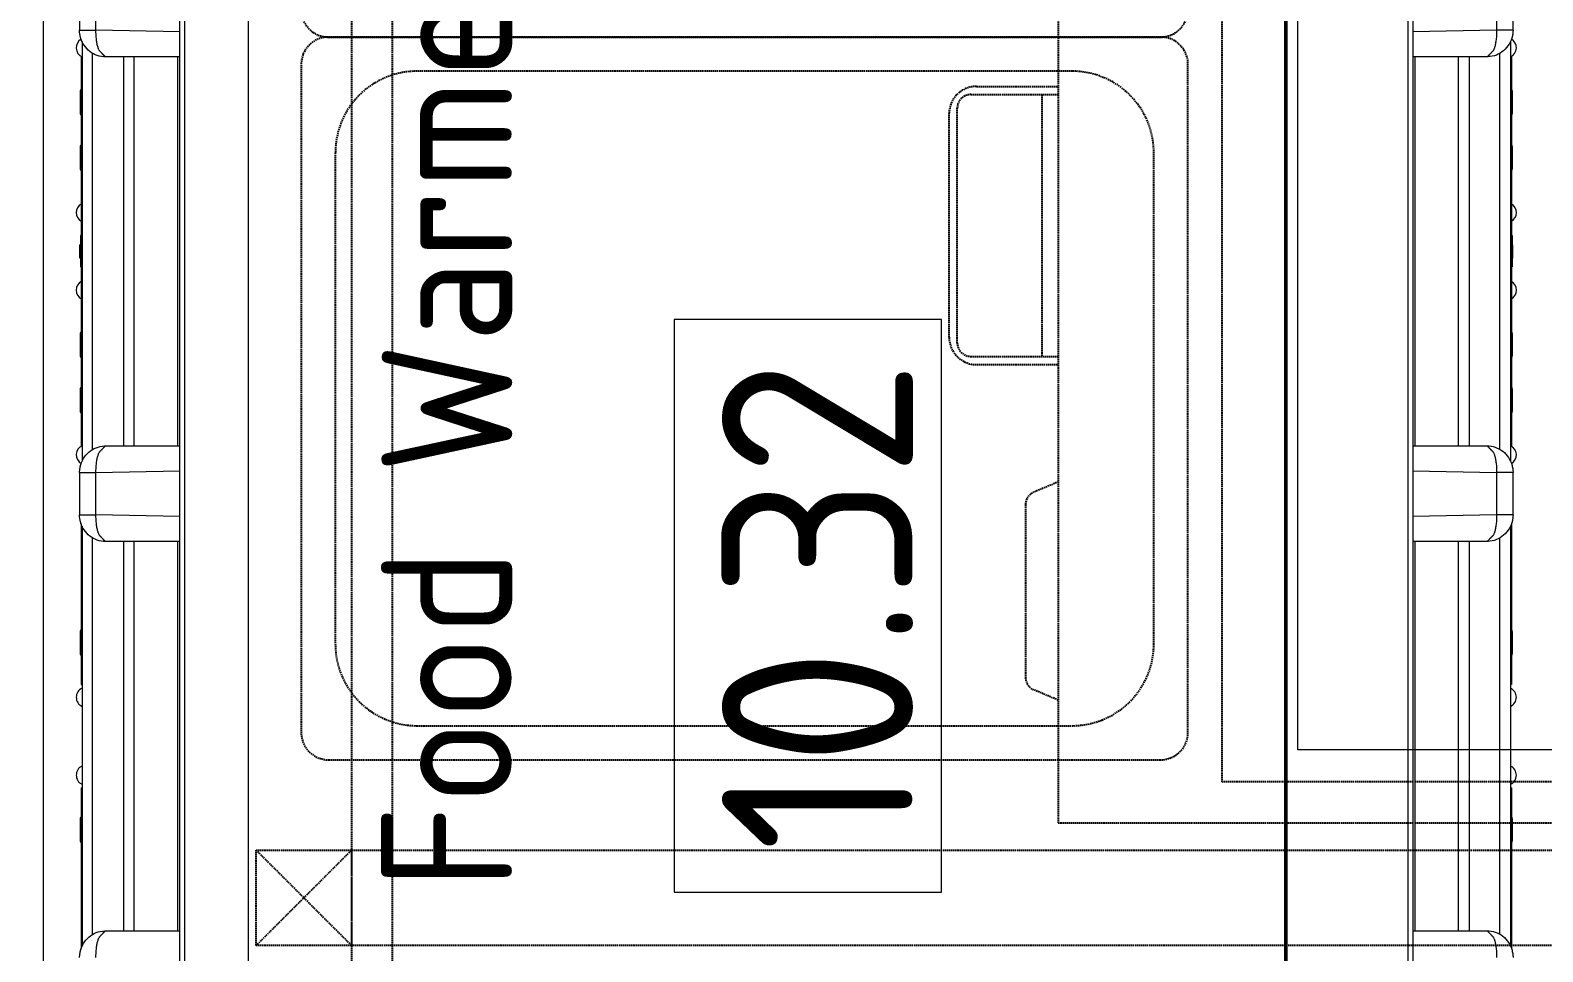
# Model space of a CAD drawing. Header units: inches. Extents: x 15 to 18199, y 5 to 12862.
# Drawn here: x 3210 to 3765, y 5942 to 6279 of the extents above; entities that cross this region are included whole.
import ezdxf
from ezdxf.enums import TextEntityAlignment as Align

# ---------------------------------------------------------------- set-up
doc = ezdxf.new("R2010")
doc.units = ezdxf.units.IN
doc.header["$MEASUREMENT"] = 0
doc.linetypes.add('GESTRICHELT', pattern=[0.75, 0.5, -0.25])
for name, color, linetype, lineweight in [('200', 7, 'Continuous', 13), ('230', 250, 'GESTRICHELT', 25), ('260G', 250, 'Continuous', 13), ('410P', 4, 'Continuous', 13), ('410PA', 4, 'Continuous', 13), ('hatch', 252, 'Continuous', 5), ('Visible Edges(ISO)', 7, 'Continuous', 50)]:
    doc.layers.add(name, color=color, linetype=linetype, lineweight=lineweight)
doc.styles.add('ISO8', font='isocp.shx')

# ---------------------------------------------------------------- blocks, each defined once
blk = doc.blocks.new('A$C6F7964C0')
at = {"layer": '230', "flags": 128}
blk.add_lwpolyline([(0, 315), (0, 10, 0.414214), (10, 0), (255, 0, 0.414214), (265, 10), (265, 315, 0.414214), (255, 325), (10, 325, 0.414214)], format="xyb", close=True, dxfattribs=at)
at = {"layer": '230'}
blk.add_lwpolyline([(12.5, 42.5, 0.414214), (42.5, 12.5), (222.5, 12.5, 0.414214), (252.5, 42.5), (252.5, 282.5, 0.414214), (222.5, 312.5), (42.5, 312.5, 0.414214), (12.5, 282.5)], format="xyb", close=True, dxfattribs=at)
blk = doc.blocks.new('A$C16B12D2C')
at = {"layer": '230', "flags": 128}
blk.add_lwpolyline([(0, 315), (0, 10, 0.414214), (10, 0), (166, 0, 0.414214), (176, 10), (176, 315, 0.414214), (166, 325), (10, 325, 0.414214)], format="xyb", close=True, dxfattribs=at)
at = {"layer": '230'}
blk.add_lwpolyline([(12.5, 42.5, 0.414214), (42.5, 12.5), (133.5, 12.5, 0.414214), (163.5, 42.5), (163.5, 282.5, 0.414214), (133.5, 312.5), (42.5, 312.5, 0.414214), (12.5, 282.5)], format="xyb", close=True, dxfattribs=at)
blk = doc.blocks.new('POS-G-A')
at = {"layer": '410P'}
blk.add_lwpolyline([(-105, -49), (-105, 49), (105, 49), (105, -49)], close=True, dxfattribs=at)
at = {"layer": '410P', "color": 3, "style": 'ISO8'}
blk.add_attdef('POS', text='', height=70, dxfattribs=at).set_placement((0, 0), align=Align.MIDDLE_CENTER)
at = {"layer": '410PA', "color": 4, "style": 'ISO8'}
blk.add_attdef('ARTIKELNUMMER', text='', height=50, dxfattribs=at).set_placement((0, -119), align=Align.CENTER)
blk = doc.blocks.new('A$C3F0045C2')
at = {"layer": '260G'}
for p, q in [((366.9, 525.84), (314.35, 525.84)), ((469.18, 525.51), (315.17, 525.51)), ((319.49, 521.63), (464.85, 521.63)), ((351.19, 525.87), (351.09, 525.87)), ((351.09, 525.84), (351.09, 525.87)), ((351.19, 525.87), (351.19, 525.84)), ((357.15, 525.87), (351.19, 525.87)), ((353.77, 526.13), (362.03, 526.13)), ((357.15, 525.87), (357.15, 525.84)), ((358.22, 525.87), (357.15, 525.87)), ((358.22, 525.87), (358.22, 525.84)), ((364.6, 525.87), (358.22, 525.87)), ((364.6, 525.87), (364.6, 525.84)), ((364.7, 525.87), (364.6, 525.87)), ((364.7, 525.84), (364.7, 525.87)), ((366.9, 525.84), (366.9, 525.51)), ((373.25, 525.84), (366.9, 525.84)), ((373.25, 525.84), (373.25, 525.51)), ((411.12, 525.84), (411.12, 525.51)), ((417.47, 525.84), (411.12, 525.84)), ((417.47, 525.84), (417.47, 525.51)), ((470, 525.84), (417.47, 525.84)), ((420.31, 525.87), (419.67, 525.87)), ((419.67, 525.84), (419.67, 525.87)), ((420.31, 525.87), (420.31, 525.84)), ((422.21, 525.87), (420.31, 525.87)), ((422.21, 525.87), (422.21, 525.84)), ((422.43, 525.87), (422.21, 525.87)), ((422.35, 526.13), (430.61, 526.13)), ((422.43, 525.87), (422.84, 525.87)), ((422.85, 525.87), (422.84, 525.87)), ((422.85, 525.87), (422.85, 525.84)), ((423.48, 525.87), (422.85, 525.87)), ((423.48, 525.87), (423.48, 525.84)), ((429.47, 525.87), (423.48, 525.87)), ((429.47, 525.87), (429.47, 525.84)), ((430.11, 525.87), (429.47, 525.87)), ((430.11, 525.87), (430.52, 525.87)), ((430.11, 525.87), (430.11, 525.84)), ((430.11, 525.87), (430.11, 525.87)), ((430.74, 525.87), (430.52, 525.87)), ((430.74, 525.87), (430.74, 525.84)), ((432.65, 525.87), (430.74, 525.87)), ((432.65, 525.87), (432.65, 525.84)), ((433.28, 525.87), (432.65, 525.87)), ((433.28, 525.84), (433.28, 525.87)), ((488.84, 526.41), (473.31, 526.41)), ((492.19, 525.84), (492.15, 525.84)), ((646.86, 525.51), (492.97, 525.51)), ((497.29, 521.63), (642.53, 521.63)), ((500.02, 525.84), (498.51, 525.84)), ((500.02, 525.84), (500.02, 525.51)), ((506.37, 525.84), (500.02, 525.84)), ((506.37, 525.84), (506.37, 525.51)), ((633.6, 525.84), (506.37, 525.84)), ((509.21, 525.87), (508.57, 525.87)), ((508.57, 525.84), (508.57, 525.87)), ((509.21, 525.87), (509.21, 525.84)), ((511.11, 525.87), (509.21, 525.87)), ((511.11, 525.87), (511.11, 525.84)), ((511.33, 525.87), (511.11, 525.87)), ((511.25, 526.13), (519.51, 526.13)), ((511.33, 525.87), (511.74, 525.87)), ((511.75, 525.87), (511.74, 525.87)), ((511.75, 525.87), (511.75, 525.84)), ((512.38, 525.87), (511.75, 525.87)), ((512.38, 525.87), (512.38, 525.84)), ((518.37, 525.87), (512.38, 525.87)), ((518.37, 525.87), (518.37, 525.84)), ((519.01, 525.87), (518.37, 525.87)), ((519.01, 525.87), (519.42, 525.87)), ((519.01, 525.87), (519.01, 525.84)), ((519.01, 525.87), (519.01, 525.87)), ((519.64, 525.87), (519.42, 525.87)), ((519.64, 525.87), (519.64, 525.84)), ((521.55, 525.87), (519.64, 525.87)), ((521.55, 525.87), (521.55, 525.84)), ((522.18, 525.87), (521.55, 525.87)), ((522.18, 525.84), (522.18, 525.87)), ((528.99, 525.87), (528.89, 525.87)), ((528.89, 525.84), (528.89, 525.87)), ((528.99, 525.87), (528.99, 525.84)), ((534.95, 525.87), (528.99, 525.87)), ((531.57, 526.13), (539.83, 526.13)), ((534.95, 525.87), (534.95, 525.84)), ((536.02, 525.87), (534.95, 525.87)), ((536.02, 525.87), (536.02, 525.84)), ((542.4, 525.87), (536.02, 525.87)), ((542.4, 525.87), (542.4, 525.84)), ((542.5, 525.87), (542.4, 525.87)), ((542.5, 525.84), (542.5, 525.87)), ((575.75, 526.1), (564.23, 526.1)), ((564.23, 525.84), (564.23, 526.1)), ((567.42, 526.35), (568.84, 526.35)), ((567.42, 526.1), (567.42, 526.35)), ((568.84, 526.35), (571.13, 526.35)), ((568.84, 526.1), (568.84, 526.35)), ((571.13, 526.35), (572.27, 526.35)), ((571.13, 526.1), (571.13, 526.35)), ((572.27, 526.1), (572.27, 526.35)), ((575.75, 525.84), (575.75, 526.1)), ((598.11, 525.87), (597.47, 525.87)), ((597.47, 525.84), (597.47, 525.87)), ((598.11, 525.87), (598.11, 525.84)), ((600.01, 525.87), (598.11, 525.87)), ((600.01, 525.87), (600.01, 525.84)), ((600.23, 525.87), (600.01, 525.87)), ((600.15, 526.13), (608.41, 526.13)), ((600.23, 525.87), (600.64, 525.87)), ((600.65, 525.87), (600.64, 525.87)), ((600.65, 525.87), (600.65, 525.84)), ((601.28, 525.87), (600.65, 525.87)), ((601.28, 525.87), (601.28, 525.84)), ((607.27, 525.87), (601.28, 525.87)), ((607.27, 525.87), (607.27, 525.84)), ((607.91, 525.87), (607.27, 525.87)), ((607.91, 525.87), (608.32, 525.87)), ((607.91, 525.87), (607.91, 525.84)), ((607.91, 525.87), (607.91, 525.87)), ((608.54, 525.87), (608.32, 525.87)), ((608.54, 525.87), (608.54, 525.84)), ((610.45, 525.87), (608.54, 525.87)), ((610.45, 525.87), (610.45, 525.84)), ((611.08, 525.87), (610.45, 525.87)), ((611.08, 525.84), (611.08, 525.87)), ((617.89, 525.87), (617.79, 525.87)), ((617.79, 525.84), (617.79, 525.87)), ((617.89, 525.87), (617.89, 525.84)), ((623.85, 525.87), (617.89, 525.87)), ((620.47, 526.13), (628.73, 526.13)), ((623.85, 525.87), (623.85, 525.84)), ((624.92, 525.87), (623.85, 525.87)), ((624.92, 525.87), (624.92, 525.84)), ((631.3, 525.87), (624.92, 525.87)), ((631.3, 525.87), (631.3, 525.84)), ((631.4, 525.87), (631.3, 525.87)), ((631.4, 525.84), (631.4, 525.87)), ((633.6, 525.84), (633.6, 525.51)), ((639.95, 525.84), (633.6, 525.84)), ((641.42, 525.84), (639.95, 525.84)), ((639.95, 525.84), (639.95, 525.51)), ((666.51, 526.41), (650.98, 526.41)), ((472.71, 489.66), (473.31, 520.41)), ((473.31, 520.41), (488.84, 520.41)), ((488.84, 520.41), (488.87, 520.41)), ((488.87, 520.41), (489.47, 489.66)), ((650.38, 489.66), (650.98, 520.41)), ((650.98, 520.41), (666.51, 520.41)), ((463.57, 510.35), (320.8, 510.35)), ((641.24, 510.35), (498.6, 510.35)), ((320.8, 506.46), (463.57, 506.46)), ((498.6, 506.46), (641.25, 506.46)), ((2.13, 489.66), (840.94, 489.66)), ((839.24, 487.96), (3.84, 487.96)), ((320.78, 490.45), (463.59, 490.45)), ((498.58, 490.45), (641.26, 490.45)), ((3.84, 39.5), (839.24, 39.5)), ((840.94, 37.79), (2.13, 37.79)), ((463.59, 37.01), (320.78, 37.01)), ((473.31, 7.05), (472.71, 37.79)), ((489.47, 37.79), (488.87, 7.05)), ((641.26, 37.01), (498.58, 37.01)), ((650.98, 7.05), (650.38, 37.79)), ((320.8, 20.99), (463.57, 20.99)), ((463.57, 17.11), (320.8, 17.11)), ((498.6, 20.99), (641.25, 20.99)), ((641.24, 17.11), (498.6, 17.11)), ((319.52, 5.83), (464.88, 5.83)), ((473.34, 7.05), (473.31, 7.05)), ((488.87, 7.05), (473.34, 7.05)), ((497.32, 5.83), (642.55, 5.83)), ((651.01, 7.05), (650.98, 7.05)), ((666.54, 7.05), (651.01, 7.05)), ((366.9, 1.61), (314.37, 1.61)), ((469.21, 1.94), (315.19, 1.94)), ((351.09, 1.59), (351.09, 1.61)), ((351.19, 1.59), (351.09, 1.59)), ((351.19, 1.59), (351.19, 1.61)), ((357.15, 1.59), (351.19, 1.59)), ((362.03, 1.32), (353.77, 1.32)), ((357.15, 1.59), (357.15, 1.61)), ((358.22, 1.59), (357.15, 1.59)), ((358.22, 1.59), (358.22, 1.61)), ((364.6, 1.59), (358.22, 1.59)), ((364.6, 1.59), (364.6, 1.61)), ((364.7, 1.59), (364.6, 1.59)), ((364.7, 1.59), (364.7, 1.61)), ((366.9, 1.61), (366.9, 1.94)), ((373.25, 1.61), (366.9, 1.61)), ((373.25, 1.61), (373.25, 1.94)), ((411.12, 1.61), (411.12, 1.94)), ((417.47, 1.61), (411.12, 1.61)), ((417.47, 1.61), (417.47, 1.94)), ((470.03, 1.61), (417.47, 1.61)), ((419.67, 1.59), (419.67, 1.61)), ((420.31, 1.59), (419.67, 1.59)), ((420.31, 1.59), (420.31, 1.61)), ((422.21, 1.59), (420.31, 1.59)), ((422.21, 1.59), (422.21, 1.61)), ((422.43, 1.59), (422.21, 1.59)), ((430.61, 1.32), (422.35, 1.32)), ((422.43, 1.59), (422.84, 1.59)), ((422.85, 1.59), (422.84, 1.59)), ((422.85, 1.59), (422.85, 1.61)), ((423.48, 1.59), (422.85, 1.59)), ((423.48, 1.59), (423.48, 1.61)), ((429.47, 1.59), (423.48, 1.59)), ((429.47, 1.59), (429.47, 1.61)), ((430.11, 1.59), (429.47, 1.59)), ((430.11, 1.59), (430.11, 1.61)), ((430.11, 1.59), (430.52, 1.59)), ((430.11, 1.59), (430.11, 1.59)), ((430.74, 1.59), (430.52, 1.59)), ((430.74, 1.59), (430.74, 1.61)), ((432.65, 1.59), (430.74, 1.59)), ((432.65, 1.59), (432.65, 1.61)), ((433.28, 1.59), (432.65, 1.59)), ((433.28, 1.59), (433.28, 1.61)), ((473.34, 1.05), (488.87, 1.05)), ((492.19, 1.61), (492.17, 1.61)), ((646.88, 1.94), (492.99, 1.94)), ((500.02, 1.61), (498.51, 1.61)), ((500.02, 1.61), (500.02, 1.94)), ((506.37, 1.61), (500.02, 1.61)), ((506.37, 1.61), (506.37, 1.94)), ((633.6, 1.61), (506.37, 1.61)), ((508.57, 1.59), (508.57, 1.61)), ((509.21, 1.59), (508.57, 1.59)), ((509.21, 1.59), (509.21, 1.61)), ((511.11, 1.59), (509.21, 1.59)), ((511.11, 1.59), (511.11, 1.61)), ((511.33, 1.59), (511.11, 1.59)), ((519.51, 1.32), (511.25, 1.32)), ((511.33, 1.59), (511.74, 1.59)), ((511.75, 1.59), (511.74, 1.59)), ((511.75, 1.59), (511.75, 1.61)), ((512.38, 1.59), (511.75, 1.59)), ((512.38, 1.59), (512.38, 1.61)), ((518.37, 1.59), (512.38, 1.59)), ((518.37, 1.59), (518.37, 1.61)), ((519.01, 1.59), (518.37, 1.59)), ((519.01, 1.59), (519.01, 1.61)), ((519.01, 1.59), (519.42, 1.59)), ((519.01, 1.59), (519.01, 1.59)), ((519.64, 1.59), (519.42, 1.59)), ((519.64, 1.59), (519.64, 1.61)), ((521.55, 1.59), (519.64, 1.59)), ((521.55, 1.59), (521.55, 1.61)), ((522.18, 1.59), (521.55, 1.59)), ((522.18, 1.59), (522.18, 1.61)), ((528.89, 1.59), (528.89, 1.61)), ((528.99, 1.59), (528.89, 1.59)), ((528.99, 1.59), (528.99, 1.61)), ((534.95, 1.59), (528.99, 1.59)), ((539.83, 1.32), (531.57, 1.32)), ((534.95, 1.59), (534.95, 1.61)), ((536.02, 1.59), (534.95, 1.59)), ((536.02, 1.59), (536.02, 1.61)), ((542.4, 1.59), (536.02, 1.59)), ((542.4, 1.59), (542.4, 1.61)), ((542.5, 1.59), (542.4, 1.59)), ((542.5, 1.59), (542.5, 1.61)), ((564.23, 1.36), (564.23, 1.61)), ((575.75, 1.36), (564.23, 1.36)), ((567.42, 1.36), (567.42, 1.1)), ((567.42, 1.1), (568.84, 1.1)), ((568.84, 1.36), (568.84, 1.1)), ((568.84, 1.1), (571.13, 1.1)), ((571.13, 1.36), (571.13, 1.1)), ((571.13, 1.1), (572.27, 1.1)), ((572.27, 1.36), (572.27, 1.1)), ((575.75, 1.36), (575.75, 1.61)), ((597.47, 1.59), (597.47, 1.61)), ((598.11, 1.59), (597.47, 1.59)), ((598.11, 1.59), (598.11, 1.61)), ((600.01, 1.59), (598.11, 1.59)), ((600.01, 1.59), (600.01, 1.61)), ((600.23, 1.59), (600.01, 1.59)), ((608.41, 1.32), (600.15, 1.32)), ((600.23, 1.59), (600.64, 1.59)), ((600.65, 1.59), (600.64, 1.59)), ((600.65, 1.59), (600.65, 1.61)), ((601.28, 1.59), (600.65, 1.59)), ((601.28, 1.59), (601.28, 1.61)), ((607.27, 1.59), (601.28, 1.59)), ((607.27, 1.59), (607.27, 1.61)), ((607.91, 1.59), (607.27, 1.59)), ((607.91, 1.59), (607.91, 1.61)), ((607.91, 1.59), (608.32, 1.59)), ((607.91, 1.59), (607.91, 1.59)), ((608.54, 1.59), (608.32, 1.59)), ((608.54, 1.59), (608.54, 1.61)), ((610.45, 1.59), (608.54, 1.59)), ((610.45, 1.59), (610.45, 1.61)), ((611.08, 1.59), (610.45, 1.59)), ((611.08, 1.59), (611.08, 1.61)), ((617.79, 1.59), (617.79, 1.61)), ((617.89, 1.59), (617.79, 1.59)), ((617.89, 1.59), (617.89, 1.61)), ((623.85, 1.59), (617.89, 1.59)), ((628.73, 1.32), (620.47, 1.32)), ((623.85, 1.59), (623.85, 1.61)), ((624.92, 1.59), (623.85, 1.59)), ((624.92, 1.59), (624.92, 1.61)), ((631.3, 1.59), (624.92, 1.59)), ((631.3, 1.59), (631.3, 1.61)), ((631.4, 1.59), (631.3, 1.59)), ((631.4, 1.59), (631.4, 1.61)), ((633.6, 1.61), (633.6, 1.94)), ((639.95, 1.61), (633.6, 1.61)), ((639.95, 1.61), (639.95, 1.94)), ((641.42, 1.61), (639.95, 1.61)), ((651.01, 1.05), (666.54, 1.05))]:
    blk.add_line(p, q, dxfattribs=at)
for centre, radius, start, end in [((377.88, 523.94), 3.69, 25.2308, 154.7692), ((406.45, 523.94), 3.69, 25.2308, 154.7692), ((495.35, 523.94), 3.69, 25.2308, 149.1956), ((555.68, 523.94), 3.69, 31.0558, 148.9442), ((584.12, 523.94), 3.69, 31.0558, 148.9442), ((644.58, 523.94), 3.69, 31.3551, 154.7692), ((353.77, 525.25), 0.889, 90, 135.5847), ((362.03, 525.25), 0.889, 44.4153, 90), ((422.35, 525.25), 0.889, 90, 135.5847), ((430.61, 525.25), 0.889, 44.4153, 90), ((511.25, 525.25), 0.889, 90, 135.5847), ((519.51, 525.25), 0.889, 44.4153, 90), ((531.57, 525.25), 0.889, 90, 135.5847), ((539.83, 525.25), 0.889, 44.4153, 90), ((600.15, 525.25), 0.889, 90, 135.5847), ((608.41, 525.25), 0.889, 44.4153, 90), ((620.47, 525.25), 0.889, 90, 135.5847), ((628.73, 525.25), 0.889, 44.4153, 90), ((353.77, 2.21), 0.889, 224.4153, 270), ((362.03, 2.21), 0.889, 270, 315.5847), ((377.88, 3.51), 3.69, 205.2308, 334.7692), ((406.45, 3.51), 3.69, 205.2308, 334.7692), ((422.35, 2.21), 0.889, 224.4153, 270), ((430.61, 2.21), 0.889, 270, 315.5847), ((495.35, 3.51), 3.69, 210.9459, 334.7692), ((511.25, 2.21), 0.889, 224.4153, 270), ((519.51, 2.21), 0.889, 270, 315.5847), ((531.57, 2.21), 0.889, 224.4153, 270), ((539.83, 2.21), 0.889, 270, 315.5847), ((555.68, 3.51), 3.69, 211.0558, 328.9442), ((584.12, 3.51), 3.69, 211.0558, 328.9442), ((600.15, 2.21), 0.889, 224.4153, 270), ((608.41, 2.21), 0.889, 270, 315.5847), ((620.47, 2.21), 0.889, 224.4153, 270), ((628.73, 2.21), 0.889, 270, 315.5847), ((644.58, 3.51), 3.69, 205.2308, 328.7846)]:
    blk.add_arc(centre, radius, start, end, dxfattribs=at)
for points, knots in [([(311.04, 526.41), (311.06, 526.41), (311.07, 526.41), (311.14, 526.41), (311.2, 526.41), (311.41, 526.4), (311.57, 526.39), (312.2, 526.35), (312.67, 526.28), (314.2, 525.96), (315.23, 525.55), (317.05, 524.45), (317.86, 523.76), (319.21, 522.18), (319.76, 521.27), (320.52, 519.34), (320.74, 518.31), (320.78, 517.18), (320.78, 517.07), (320.79, 516.97)], [0, 0, 0, 0, 0.0019505, 0.0019505, 0.0081923, 0.0081923, 0.0269223, 0.0269223, 0.083239, 0.083239, 0.2111073, 0.2111073, 0.3352165, 0.3352165, 0.4596007, 0.4596007, 0.5836228, 0.5836228, 0.595886, 0.595886, 0.595886, 0.595886]), ([(463.56, 516.9), (463.56, 517.92), (463.74, 518.95), (464.41, 520.9), (464.91, 521.83), (466.18, 523.46), (466.96, 524.18), (468.7, 525.34), (469.69, 525.79), (471.55, 526.29), (472.43, 526.41), (473.31, 526.41)], [0, 0, 0, 0, 0.1231541, 0.1231541, 0.2467397, 0.2467397, 0.370686, 0.370686, 0.4952004, 0.4952004, 0.5987377, 0.5987377, 0.5987377, 0.5987377]), ([(473.31, 526.41), (473.31, 526.41), (473.31, 526.41), (473.31, 526.41), (473.31, 526.41), (473.31, 526.41), (473.31, 526.41), (473.31, 526.41), (473.31, 526.41), (473.31, 526.41), (473.31, 526.41), (473.31, 526.41), (473.31, 526.41), (473.31, 526.41), (473.31, 526.41), (473.31, 526.41), (473.31, 526.41), (473.31, 526.41), (473.31, 526.41), (473.31, 526.41), (473.31, 526.4), (473.31, 526.38), (473.31, 526.3), (473.31, 526.11), (473.31, 525.84), (473.31, 525.37), (473.31, 524.56), (473.31, 523.32), (473.31, 521.89), (473.31, 520.9), (473.31, 520.41)], [0.6010563, 0.6010563, 0.6010563, 0.6010563, 0.6015625, 0.6054688, 0.609375, 0.6171875, 0.625, 0.6328125, 0.640625, 0.65625, 0.6875, 0.734375, 0.75, 0.765625, 0.7734375, 0.78125, 0.7890625, 0.7929688, 0.796875, 0.8007812, 0.8046875, 0.8125, 0.828125, 0.84375, 0.859375, 0.875, 0.90625, 0.9375, 0.96875, 1, 1, 1, 1]), ([(488.84, 526.41), (488.84, 526.41), (488.84, 526.41), (488.84, 526.41), (488.84, 526.41), (488.84, 526.41), (488.84, 526.41), (488.84, 526.41), (488.84, 526.41), (488.84, 526.41), (488.84, 526.41), (488.84, 526.41), (488.84, 526.41), (488.84, 526.41), (488.84, 526.41), (488.84, 526.41), (488.84, 526.41), (488.84, 526.41), (488.84, 526.41), (488.84, 526.41), (488.84, 526.41), (488.84, 526.41), (488.84, 526.41), (488.84, 526.41), (488.84, 526.41), (488.84, 526.41), (488.84, 526.41), (488.84, 526.41), (488.84, 526.41), (488.84, 526.41), (488.84, 526.41), (488.84, 526.41), (488.84, 526.41), (488.84, 526.41), (488.84, 526.41), (488.84, 526.41), (488.84, 526.41), (488.84, 526.41), (488.84, 526.41), (488.84, 526.41), (488.84, 526.41), (488.84, 526.41), (488.84, 526.41), (488.84, 526.41), (488.84, 526.41), (488.84, 526.41), (488.84, 526.41), (488.84, 526.41), (488.84, 526.41), (488.84, 526.41), (488.84, 526.41), (488.84, 526.41), (488.84, 526.41), (488.84, 526.41), (488.84, 526.41), (488.84, 526.41), (488.84, 526.41), (488.84, 526.4), (488.84, 526.4), (488.84, 526.39), (488.84, 526.38), (488.84, 526.36), (488.84, 526.33), (488.84, 526.28), (488.84, 526.23), (488.84, 526.17), (488.84, 526.1), (488.84, 526.02), (488.84, 525.93), (488.84, 525.83), (488.84, 525.72), (488.84, 525.6), (488.84, 525.47), (488.84, 525.2), (488.84, 524.88), (488.84, 524.51), (488.84, 524.15), (488.84, 523.73), (488.84, 523.29), (488.84, 522.84), (488.84, 522.37), (488.84, 521.88), (488.84, 521.4), (488.84, 520.9), (488.84, 520.41)], [0.6010583, 0.6010583, 0.6010583, 0.6010583, 0.6015599, 0.6015599, 0.6015599, 0.6054601, 0.6054601, 0.6054601, 0.6093743, 0.6093743, 0.6093743, 0.6171652, 0.6171652, 0.6171652, 0.6249591, 0.6249591, 0.6249591, 0.6327562, 0.6327562, 0.6327562, 0.6405564, 0.6405564, 0.6405564, 0.6561653, 0.6561653, 0.6561653, 0.6874107, 0.6874107, 0.6874107, 0.7343218, 0.7343218, 0.7343218, 0.7499633, 0.7499633, 0.7499633, 0.7656042, 0.7656042, 0.7656042, 0.7734238, 0.7734238, 0.7734238, 0.7812426, 0.7812426, 0.7812426, 0.7890603, 0.7890603, 0.7890603, 0.7929694, 0.7929694, 0.7929694, 0.7968844, 0.7968844, 0.7968844, 0.8007809, 0.8007809, 0.8007809, 0.8046792, 0.8046792, 0.8046792, 0.8124971, 0.8124971, 0.8124971, 0.8281288, 0.8281288, 0.8281288, 0.8437583, 0.8437583, 0.8437583, 0.8593859, 0.8593859, 0.8593859, 0.8750119, 0.8750119, 0.8750119, 0.9062604, 0.9062604, 0.9062604, 0.9375063, 0.9375063, 0.9375063, 0.968752, 0.968752, 0.968752, 1, 1, 1, 1]), ([(488.84, 526.41), (488.86, 526.41), (488.87, 526.41), (488.94, 526.41), (489, 526.41), (489.21, 526.4), (489.37, 526.39), (490, 526.35), (490.47, 526.28), (492, 525.96), (493.03, 525.55), (494.85, 524.45), (495.66, 523.76), (497.01, 522.18), (497.56, 521.27), (498.32, 519.34), (498.54, 518.31), (498.58, 517.18), (498.58, 517.07), (498.59, 516.97)], [0, 0, 0, 0, 0.0019505, 0.0019505, 0.0081923, 0.0081923, 0.0269223, 0.0269223, 0.083239, 0.083239, 0.2111073, 0.2111073, 0.3352165, 0.3352165, 0.4596007, 0.4596007, 0.5836228, 0.5836228, 0.595886, 0.595886, 0.595886, 0.595886]), ([(641.24, 516.9), (641.24, 517.92), (641.41, 518.95), (642.08, 520.9), (642.58, 521.83), (643.85, 523.46), (644.63, 524.18), (646.38, 525.34), (647.36, 525.79), (649.22, 526.29), (650.11, 526.41), (650.98, 526.41)], [0, 0, 0, 0, 0.1231541, 0.1231541, 0.2467397, 0.2467397, 0.370686, 0.370686, 0.4952004, 0.4952004, 0.5987377, 0.5987377, 0.5987377, 0.5987377]), ([(650.98, 526.41), (650.98, 526.41), (650.98, 526.41), (650.98, 526.41), (650.98, 526.41), (650.98, 526.41), (650.98, 526.41), (650.98, 526.41), (650.98, 526.41), (650.98, 526.41), (650.98, 526.41), (650.98, 526.41), (650.98, 526.41), (650.98, 526.41), (650.98, 526.41), (650.98, 526.41), (650.98, 526.41), (650.98, 526.41), (650.98, 526.41), (650.98, 526.41), (650.98, 526.4), (650.98, 526.38), (650.98, 526.3), (650.98, 526.11), (650.98, 525.84), (650.98, 525.37), (650.98, 524.56), (650.98, 523.32), (650.98, 521.89), (650.98, 520.9), (650.98, 520.41)], [0.6010563, 0.6010563, 0.6010563, 0.6010563, 0.6015625, 0.6054688, 0.609375, 0.6171875, 0.625, 0.6328125, 0.640625, 0.65625, 0.6875, 0.734375, 0.75, 0.765625, 0.7734375, 0.78125, 0.7890625, 0.7929688, 0.796875, 0.8007812, 0.8046875, 0.8125, 0.828125, 0.84375, 0.859375, 0.875, 0.90625, 0.9375, 0.96875, 1, 1, 1, 1]), ([(320.81, 10.56), (320.81, 9.53), (320.64, 8.5), (319.97, 6.56), (319.47, 5.63), (318.2, 3.99), (317.41, 3.27), (315.67, 2.11), (314.69, 1.67), (313.17, 1.26), (312.66, 1.16), (311.87, 1.08), (311.61, 1.06), (311.32, 1.05), (311.29, 1.05), (311.25, 1.05), (311.23, 1.05), (311.2, 1.05), (311.18, 1.05), (311.16, 1.05), (311.14, 1.05), (311.12, 1.05), (311.12, 1.05), (311.11, 1.05), (311.1, 1.05), (311.09, 1.05), (311.09, 1.05), (311.08, 1.05), (311.08, 1.05), (311.08, 1.05), (311.07, 1.05), (311.07, 1.05), (311.07, 1.05), (311.07, 1.05), (311.07, 1.05), (311.07, 1.05), (311.07, 1.05), (311.07, 1.05), (311.07, 1.05), (311.07, 1.05), (311.07, 1.05), (311.07, 1.05), (311.07, 1.05), (311.07, 1.05), (311.07, 1.05), (311.07, 1.05)], [0, 0, 0, 0, 0.1231541, 0.1231541, 0.2467397, 0.2467397, 0.370686, 0.370686, 0.4952004, 0.4952004, 0.5566238, 0.5566238, 0.5880495, 0.5880495, 0.5909934, 0.5909934, 0.5932013, 0.5932013, 0.5948572, 0.5948572, 0.5963771, 0.5963771, 0.5971371, 0.5971371, 0.597897, 0.597897, 0.598277, 0.598277, 0.598467, 0.598467, 0.5986569, 0.5986569, 0.5987519, 0.5987519, 0.5988469, 0.5988469, 0.5988944, 0.5988944, 0.5989182, 0.5989182, 0.5989419, 0.5989419, 0.5989657, 0.5989657, 0.5989741, 0.5989741, 0.5989741, 0.5989741]), ([(473.34, 1.05), (473.32, 1.05), (473.3, 1.05), (473.23, 1.05), (473.18, 1.05), (472.97, 1.05), (472.81, 1.06), (472.18, 1.1), (471.7, 1.17), (470.18, 1.5), (469.14, 1.91), (467.33, 3), (466.51, 3.69), (465.16, 5.27), (464.61, 6.19), (463.86, 8.11), (463.64, 9.15), (463.59, 10.28), (463.59, 10.38), (463.59, 10.48)], [0, 0, 0, 0, 0.0019505, 0.0019505, 0.0081923, 0.0081923, 0.0269223, 0.0269223, 0.083239, 0.083239, 0.2111073, 0.2111073, 0.3352165, 0.3352165, 0.4596007, 0.4596007, 0.5836228, 0.5836228, 0.595886, 0.595886, 0.595886, 0.595886]), ([(473.34, 1.05), (473.34, 1.05), (473.34, 1.05), (473.34, 1.05), (473.34, 1.05), (473.34, 1.05), (473.34, 1.05), (473.34, 1.05), (473.34, 1.05), (473.34, 1.05), (473.34, 1.05), (473.34, 1.05), (473.34, 1.05), (473.34, 1.05), (473.34, 1.05), (473.34, 1.05), (473.34, 1.05), (473.34, 1.05), (473.34, 1.05), (473.34, 1.05), (473.34, 1.05), (473.34, 1.05), (473.34, 1.05), (473.34, 1.05), (473.34, 1.05), (473.34, 1.05), (473.34, 1.05), (473.34, 1.05), (473.34, 1.05), (473.34, 1.05), (473.34, 1.05), (473.34, 1.05), (473.34, 1.05), (473.34, 1.05), (473.34, 1.05), (473.34, 1.05), (473.34, 1.05), (473.34, 1.05), (473.34, 1.05), (473.34, 1.05), (473.34, 1.05), (473.34, 1.05), (473.34, 1.05), (473.34, 1.05), (473.34, 1.05), (473.34, 1.05), (473.34, 1.05), (473.34, 1.05), (473.34, 1.05), (473.34, 1.05), (473.34, 1.05), (473.34, 1.05), (473.34, 1.05), (473.34, 1.05), (473.34, 1.05), (473.34, 1.05), (473.34, 1.05), (473.34, 1.05), (473.34, 1.05), (473.34, 1.06), (473.34, 1.07), (473.34, 1.09), (473.34, 1.12), (473.34, 1.17), (473.34, 1.22), (473.34, 1.28), (473.34, 1.36), (473.34, 1.43), (473.34, 1.52), (473.34, 1.63), (473.34, 1.73), (473.34, 1.85), (473.34, 1.98), (473.34, 2.25), (473.34, 2.57), (473.34, 2.94), (473.34, 3.31), (473.34, 3.72), (473.34, 4.17), (473.34, 4.61), (473.34, 5.08), (473.34, 5.57), (473.34, 6.06), (473.34, 6.55), (473.34, 7.05)], [0.6010583, 0.6010583, 0.6010583, 0.6010583, 0.6015599, 0.6015599, 0.6015599, 0.6054601, 0.6054601, 0.6054601, 0.6093743, 0.6093743, 0.6093743, 0.6171652, 0.6171652, 0.6171652, 0.6249591, 0.6249591, 0.6249591, 0.6327562, 0.6327562, 0.6327562, 0.6405564, 0.6405564, 0.6405564, 0.6561653, 0.6561653, 0.6561653, 0.6874107, 0.6874107, 0.6874107, 0.7343218, 0.7343218, 0.7343218, 0.7499633, 0.7499633, 0.7499633, 0.7656042, 0.7656042, 0.7656042, 0.7734238, 0.7734238, 0.7734238, 0.7812426, 0.7812426, 0.7812426, 0.7890603, 0.7890603, 0.7890603, 0.7929694, 0.7929694, 0.7929694, 0.7968844, 0.7968844, 0.7968844, 0.8007809, 0.8007809, 0.8007809, 0.8046792, 0.8046792, 0.8046792, 0.8124971, 0.8124971, 0.8124971, 0.8281288, 0.8281288, 0.8281288, 0.8437583, 0.8437583, 0.8437583, 0.8593859, 0.8593859, 0.8593859, 0.8750119, 0.8750119, 0.8750119, 0.9062604, 0.9062604, 0.9062604, 0.9375063, 0.9375063, 0.9375063, 0.968752, 0.968752, 0.968752, 1, 1, 1, 1]), ([(498.61, 10.56), (498.61, 9.53), (498.44, 8.5), (497.77, 6.56), (497.27, 5.63), (496, 3.99), (495.21, 3.27), (493.47, 2.11), (492.49, 1.67), (490.97, 1.26), (490.46, 1.16), (489.67, 1.08), (489.41, 1.06), (489.12, 1.05), (489.09, 1.05), (489.05, 1.05), (489.03, 1.05), (489, 1.05), (488.98, 1.05), (488.96, 1.05), (488.94, 1.05), (488.92, 1.05), (488.92, 1.05), (488.91, 1.05), (488.9, 1.05), (488.89, 1.05), (488.89, 1.05), (488.88, 1.05), (488.88, 1.05), (488.88, 1.05), (488.87, 1.05), (488.87, 1.05), (488.87, 1.05), (488.87, 1.05), (488.87, 1.05), (488.87, 1.05), (488.87, 1.05), (488.87, 1.05), (488.87, 1.05), (488.87, 1.05), (488.87, 1.05), (488.87, 1.05), (488.87, 1.05), (488.87, 1.05)], [0, 0, 0, 0, 0.1231541, 0.1231541, 0.2467397, 0.2467397, 0.370686, 0.370686, 0.4952004, 0.4952004, 0.5566238, 0.5566238, 0.5880495, 0.5880495, 0.5909934, 0.5909934, 0.5932013, 0.5932013, 0.5948572, 0.5948572, 0.5963771, 0.5963771, 0.5971371, 0.5971371, 0.597897, 0.597897, 0.598277, 0.598277, 0.598467, 0.598467, 0.5986569, 0.5986569, 0.5987519, 0.5987519, 0.5988469, 0.5988469, 0.5988944, 0.5988944, 0.5989182, 0.5989182, 0.5989419, 0.5989419, 0.5989657, 0.5989657, 0.5989657, 0.5989657]), ([(488.87, 1.05), (488.87, 1.05), (488.87, 1.05), (488.87, 1.05), (488.87, 1.05), (488.87, 1.05), (488.87, 1.05), (488.87, 1.05), (488.87, 1.05), (488.87, 1.05), (488.87, 1.07), (488.87, 1.16), (488.87, 1.34), (488.87, 1.61), (488.87, 2.09), (488.87, 2.89), (488.87, 4.14), (488.87, 5.56), (488.87, 6.55), (488.87, 7.05)], [0.7596795, 0.7596795, 0.7596795, 0.7596795, 0.765625, 0.7734375, 0.78125, 0.7890625, 0.7929688, 0.796875, 0.8007812, 0.8046875, 0.8125, 0.828125, 0.84375, 0.859375, 0.875, 0.90625, 0.9375, 0.96875, 1, 1, 1, 1]), ([(651.01, 1.05), (650.99, 1.05), (650.98, 1.05), (650.91, 1.05), (650.85, 1.05), (650.64, 1.05), (650.48, 1.06), (649.85, 1.1), (649.37, 1.17), (647.85, 1.5), (646.82, 1.91), (645, 3), (644.18, 3.69), (642.84, 5.27), (642.29, 6.19), (641.53, 8.11), (641.31, 9.15), (641.27, 10.28), (641.26, 10.38), (641.26, 10.48)], [0, 0, 0, 0, 0.0019505, 0.0019505, 0.0081923, 0.0081923, 0.0269223, 0.0269223, 0.083239, 0.083239, 0.2111073, 0.2111073, 0.3352165, 0.3352165, 0.4596007, 0.4596007, 0.5836228, 0.5836228, 0.595886, 0.595886, 0.595886, 0.595886]), ([(651.01, 1.05), (651.01, 1.05), (651.01, 1.05), (651.01, 1.05), (651.01, 1.05), (651.01, 1.05), (651.01, 1.05), (651.01, 1.05), (651.01, 1.05), (651.01, 1.05), (651.01, 1.05), (651.01, 1.05), (651.01, 1.05), (651.01, 1.05), (651.01, 1.05), (651.01, 1.05), (651.01, 1.05), (651.01, 1.05), (651.01, 1.05), (651.01, 1.05), (651.01, 1.05), (651.01, 1.05), (651.01, 1.05), (651.01, 1.05), (651.01, 1.05), (651.01, 1.05), (651.01, 1.05), (651.01, 1.05), (651.01, 1.05), (651.01, 1.05), (651.01, 1.05), (651.01, 1.05), (651.01, 1.05), (651.01, 1.05), (651.01, 1.05), (651.01, 1.05), (651.01, 1.05), (651.01, 1.05), (651.01, 1.05), (651.01, 1.05), (651.01, 1.05), (651.01, 1.05), (651.01, 1.05), (651.01, 1.05), (651.01, 1.05), (651.01, 1.05), (651.01, 1.05), (651.01, 1.05), (651.01, 1.05), (651.01, 1.05), (651.01, 1.05), (651.01, 1.05), (651.01, 1.05), (651.01, 1.05), (651.01, 1.05), (651.01, 1.05), (651.01, 1.05), (651.01, 1.05), (651.01, 1.05), (651.01, 1.06), (651.01, 1.07), (651.01, 1.09), (651.01, 1.12), (651.01, 1.17), (651.01, 1.22), (651.01, 1.28), (651.01, 1.36), (651.01, 1.43), (651.01, 1.52), (651.01, 1.63), (651.01, 1.73), (651.01, 1.85), (651.01, 1.98), (651.01, 2.25), (651.01, 2.57), (651.01, 2.94), (651.01, 3.31), (651.01, 3.72), (651.01, 4.17), (651.01, 4.61), (651.01, 5.08), (651.01, 5.57), (651.01, 6.06), (651.01, 6.55), (651.01, 7.05)], [0.6010583, 0.6010583, 0.6010583, 0.6010583, 0.6015599, 0.6015599, 0.6015599, 0.6054601, 0.6054601, 0.6054601, 0.6093743, 0.6093743, 0.6093743, 0.6171652, 0.6171652, 0.6171652, 0.6249591, 0.6249591, 0.6249591, 0.6327562, 0.6327562, 0.6327562, 0.6405564, 0.6405564, 0.6405564, 0.6561653, 0.6561653, 0.6561653, 0.6874107, 0.6874107, 0.6874107, 0.7343218, 0.7343218, 0.7343218, 0.7499633, 0.7499633, 0.7499633, 0.7656042, 0.7656042, 0.7656042, 0.7734238, 0.7734238, 0.7734238, 0.7812426, 0.7812426, 0.7812426, 0.7890603, 0.7890603, 0.7890603, 0.7929694, 0.7929694, 0.7929694, 0.7968844, 0.7968844, 0.7968844, 0.8007809, 0.8007809, 0.8007809, 0.8046792, 0.8046792, 0.8046792, 0.8124971, 0.8124971, 0.8124971, 0.8281288, 0.8281288, 0.8281288, 0.8437583, 0.8437583, 0.8437583, 0.8593859, 0.8593859, 0.8593859, 0.8750119, 0.8750119, 0.8750119, 0.9062604, 0.9062604, 0.9062604, 0.9375063, 0.9375063, 0.9375063, 0.968752, 0.968752, 0.968752, 1, 1, 1, 1]), ([(488.87, 1.05), (488.87, 1.05), (488.87, 1.05), (488.87, 1.05), (488.87, 1.05), (488.87, 1.05), (488.87, 1.05)], [0.60105627, 0.60105627, 0.60105627, 0.60105627, 0.6015625, 0.60546875, 0.609375, 0.61234713, 0.61234713, 0.61234713, 0.61234713]), ([(488.87, 1.05), (488.87, 1.05), (488.87, 1.05), (488.87, 1.05), (488.87, 1.05)], [0.620160254, 0.620160254, 0.620160254, 0.620160254, 0.625, 0.627981402, 0.627981402, 0.627981402, 0.627981402])]:
    blk.add_open_spline(points, degree=3, knots=knots, dxfattribs=at)
for points in [[(473.31, 526.41), (473.34, 526.41), (473.32, 526.41), (473.31, 526.41)], [(320.81, 516.9), (320.8, 507.82), (320.79, 498.74), (320.78, 489.66)], [(463.59, 489.66), (463.58, 498.74), (463.57, 507.82), (463.56, 516.9)], [(498.61, 516.9), (498.6, 507.82), (498.59, 498.74), (498.58, 489.66)], [(641.26, 489.66), (641.26, 498.74), (641.25, 507.82), (641.24, 516.9)], [(320.78, 37.79), (320.79, 28.71), (320.8, 19.63), (320.81, 10.56)], [(463.56, 10.56), (463.57, 19.63), (463.58, 28.71), (463.59, 37.79)], [(498.58, 37.79), (498.59, 28.71), (498.6, 19.63), (498.61, 10.56)], [(641.24, 10.56), (641.25, 19.63), (641.26, 28.71), (641.26, 37.79)], [(488.87, 1.05), (488.87, 1.05), (488.87, 1.05), (488.87, 1.05)]]:
    blk.add_open_spline(points, degree=3, dxfattribs=at)
for points, weights, knots in [([(311.07, 520.41), (314.63, 520.41), (317.68, 519.87), (318.71, 518.99), (318.79, 518.92), (319.43, 518.3), (320.09, 517.65), (320.73, 517.03), (320.77, 516.99), (320.8, 516.96), (320.81, 516.92), (320.81, 516.9)], [1, 0.865934035224, 0.858877931815, 0.992943896591, 1, 1, 1, 1, 0.966666666667, 0.89708542879, 0.8355510862, 0.804410460987], [0, 0, 0, 0, 0.19, 0.2, 0.2, 0.21, 0.392, 0.4, 0.4, 0.41, 0.421973, 0.421973, 0.421973, 0.421973]), ([(463.56, 516.9), (463.56, 516.92), (463.58, 516.96), (463.61, 517), (463.65, 517.04), (464.29, 517.66), (464.96, 518.31), (465.6, 518.92), (465.66, 518.99), (466.69, 519.87), (469.74, 520.41), (473.31, 520.41)], [0.804410460987, 0.840752884701, 0.903019661373, 0.973333333333, 1, 1, 1, 1, 0.992943896591, 0.858877931815, 0.865934035224, 1], [0.578027, 0.578027, 0.578027, 0.578027, 0.592, 0.6, 0.6, 0.61, 0.792, 0.8, 0.8, 0.81, 1, 1, 1, 1]), ([(488.87, 520.41), (492.43, 520.41), (495.48, 519.87), (496.51, 518.99), (496.59, 518.92), (497.23, 518.3), (497.89, 517.65), (498.53, 517.03), (498.57, 516.99), (498.6, 516.96), (498.61, 516.92), (498.61, 516.9)], [1, 0.865934035224, 0.858877931815, 0.992943896591, 1, 1, 1, 1, 0.966666666667, 0.89708542879, 0.8355510862, 0.804410460987], [0, 0, 0, 0, 0.19, 0.2, 0.2, 0.21, 0.392, 0.4, 0.4, 0.41, 0.421973, 0.421973, 0.421973, 0.421973]), ([(641.24, 516.9), (641.24, 516.92), (641.25, 516.96), (641.28, 517), (641.33, 517.04), (641.97, 517.66), (642.63, 518.31), (643.27, 518.92), (643.34, 518.99), (644.36, 519.87), (647.42, 520.41), (650.98, 520.41)], [0.804410460987, 0.840752884701, 0.903019661373, 0.973333333333, 1, 1, 1, 1, 0.992943896591, 0.858877931815, 0.865934035224, 1], [0.578027, 0.578027, 0.578027, 0.578027, 0.592, 0.6, 0.6, 0.61, 0.792, 0.8, 0.8, 0.81, 1, 1, 1, 1]), ([(320.81, 10.56), (320.81, 10.53), (320.8, 10.49), (320.77, 10.46), (320.72, 10.41), (320.08, 9.79), (319.41, 9.14), (318.78, 8.53), (318.71, 8.46), (317.68, 7.58), (314.63, 7.05), (311.07, 7.05)], [0.804410460987, 0.8407528847, 0.903019661373, 0.973333333333, 1, 1, 1, 1, 0.992943896591, 0.858877931815, 0.865934035224, 1], [0.578027, 0.578027, 0.578027, 0.578027, 0.592, 0.6, 0.6, 0.61, 0.792, 0.8, 0.8, 0.81, 1, 1, 1, 1]), ([(473.31, 7.05), (469.74, 7.05), (466.69, 7.58), (465.66, 8.46), (465.59, 8.54), (464.95, 9.16), (464.28, 9.8), (463.65, 10.42), (463.6, 10.46), (463.58, 10.5), (463.56, 10.54), (463.56, 10.56)], [1, 0.865934035224, 0.858877931815, 0.992943896591, 1, 1, 1, 1, 0.966666666667, 0.89708542879, 0.8355510862, 0.804410460987], [0, 0, 0, 0, 0.19, 0.2, 0.2, 0.21, 0.392, 0.4, 0.4, 0.41, 0.421973, 0.421973, 0.421973, 0.421973]), ([(498.61, 10.56), (498.61, 10.53), (498.6, 10.49), (498.57, 10.46), (498.52, 10.41), (497.88, 9.79), (497.21, 9.14), (496.58, 8.53), (496.51, 8.46), (495.48, 7.58), (492.43, 7.05), (488.87, 7.05)], [0.804410460987, 0.840752884701, 0.903019661373, 0.973333333333, 1, 1, 1, 1, 0.992943896591, 0.858877931815, 0.865934035224, 1], [0.578027, 0.578027, 0.578027, 0.578027, 0.592, 0.6, 0.6, 0.61, 0.792, 0.8, 0.8, 0.81, 1, 1, 1, 1]), ([(650.98, 7.05), (647.42, 7.05), (644.36, 7.58), (643.34, 8.46), (643.26, 8.54), (642.62, 9.16), (641.95, 9.8), (641.32, 10.42), (641.28, 10.46), (641.25, 10.5), (641.24, 10.54), (641.24, 10.56)], [1, 0.865934035224, 0.858877931815, 0.992943896591, 1, 1, 1, 1, 0.966666666667, 0.89708542879, 0.8355510862, 0.804410460987], [0, 0, 0, 0, 0.19, 0.2, 0.2, 0.21, 0.392, 0.4, 0.4, 0.41, 0.421973, 0.421973, 0.421973, 0.421973])]:
    blk.add_rational_spline(points, weights, degree=3, knots=knots, dxfattribs=at)
at = {"layer": '410P'}
ref = blk.add_blockref('POS-G-A', (440, 259.46), dxfattribs=dict(at, xscale=-1, rotation=180))
ref.add_attrib('POS', '10.32', dxfattribs={"color": 3, "height": 70, "style": 'ISO8'}).set_placement((440, 255.98), align=Align.MIDDLE_CENTER)
at = {"insert": (335.98, 415.83), "char_height": 48, "width": 492.48, "attachment_point": 1, "style": 'ISO8'}
blk.add_mtext('{\\C4;Food Warmer 3x4}', dxfattribs=at)
blk = doc.blocks.new('A$C24987468')
at = {"layer": '230'}
for p, q in [((40, 422), (40, 0)), ((100, 407), (100, 15)), ((8, 267), (40, 267)), ((10, 270), (40, 270)), ((34, 267), (34, 171)), ((3, 176), (3, 262)), ((0, 178), (0, 260)), ((8, 171), (40, 171)), ((10, 168), (40, 168)), ((40, 125), (31.08, 121.28)), ((28, 116.67), (28, 53.33)), ((40, 45), (31.08, 48.72)), ((540, 15), (100, 15)), ((40, 0), (540, 0))]:
    blk.add_line(p, q, dxfattribs=at)
for centre, radius, start, end in [((10, 260), 10, 90, 180), ((8, 262), 5, 90, 180), ((10, 178), 10, 180, 270), ((8, 176), 5, 180, 270), ((33, 116.67), 5, 112.6199, 180), ((33, 53.33), 5, 180, 247.3801)]:
    blk.add_arc(centre, radius, start, end, dxfattribs=at)
blk = doc.blocks.new('A$C0C875519')
at = {"layer": '230'}
for p, q in [((118.8, 2662.3), (118.8, 38.3)), ((133.8, 38.3), (133.8, 2662.3)), ((83.8, 787.18), (118.8, 752.18)), ((83.8, 752.18), (118.8, 787.18)), ((118.8, 787.18), (842.8, 787.18)), ((842.8, 752.18), (118.8, 752.18))]:
    blk.add_line(p, q, dxfattribs=at)
blk.add_lwpolyline([(118.8, 787.18), (118.8, 752.18), (83.8, 752.18), (83.8, 787.18)], close=True, dxfattribs=at)
at = {"layer": 'hatch', "color": 7, "linetype": 'Continuous'}
blk.add_lwpolyline([(465.63, 823.9), (465.63, 2623.77), (880.8, 823.9), (465.63, 823.9)], dxfattribs=at)
at = {"layer": 'Visible Edges(ISO)', "color": 7, "linetype": 'Continuous'}
blk.add_lwpolyline([(458.86, 1328.47), (461.23, 1328.47), (461.23, 389.76), (160.18, 389.76)], dxfattribs=at)
at = {"layer": '200', "extrusion": (0, 0, -1), "xscale": -1, "zscale": -1, "rotation": 269.9999999999999}
for name, p in [('A$C16B12D2C', (-425.33, 1085.27)), ('A$C6F7964C0', (-425.33, 820.27))]:
    blk.add_blockref(name, p, dxfattribs=at)
at = {"layer": '230'}
blk.add_blockref('A$C24987468', (337.8, 797.18), dxfattribs=at)
at = {"layer": '260G', "rotation": 90}
blk.add_blockref('A$C3F0045C2', (545.51, 436.76), dxfattribs=at)
blk = doc.blocks.new('A$C388A1E40')
at = {"layer": '200'}
blk.add_lwpolyline([(129.99, 906), (979.99, 906), (979.99, 0), (129.99, 0)], close=True, dxfattribs=at)
at = {"layer": '260G'}
blk.add_lwpolyline([(129.99, 775), (129.99, 0), (904.99, 0), (904.99, 775)], close=True, dxfattribs=at)
blk = doc.blocks.new('A$C19A1477A')
blk.add_blockref('A$C388A1E40', (0.15, 1274.3))
at = {"layer": '230'}
blk.add_blockref('A$C0C875519', (899.21, 600), dxfattribs=at)

msp = doc.modelspace()

# ---------------------------------------------------------------- block references
at = {"layer": '230', "lineweight": 50}
msp.add_blockref('A$C19A1477A', (2310.03, 4591.61), dxfattribs=at)

doc.saveas('drawing.dxf')
